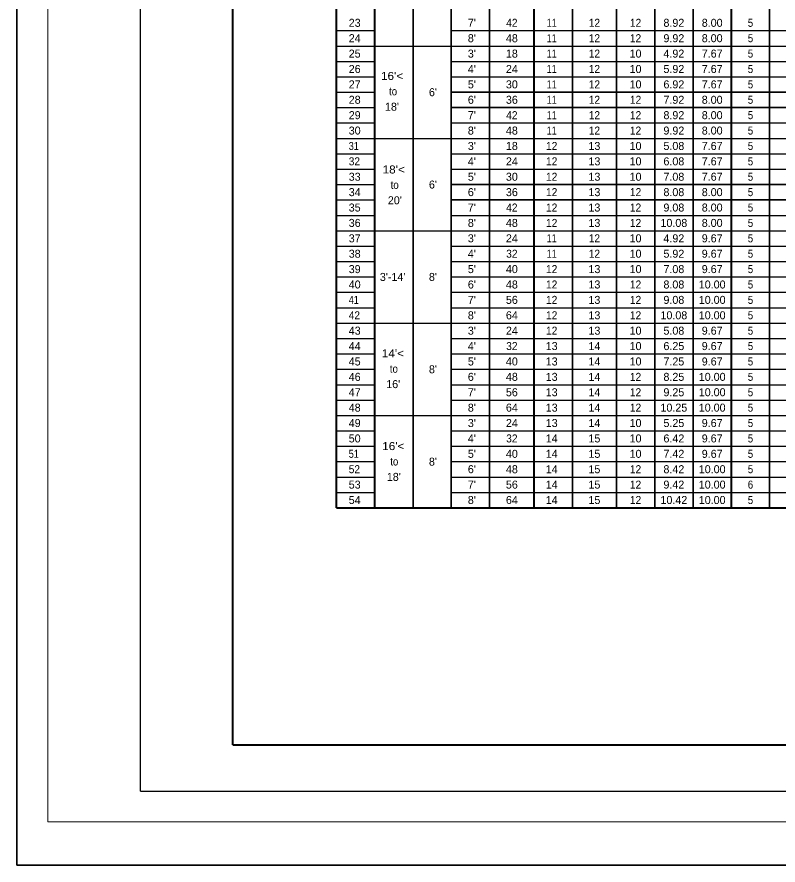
# Model space of a CAD drawing. Extents: x -66 to 305, y 432 to 707.
# Drawn here: x -65.5 to 58, y 432.4 to 570.2 of the extents above; entities that cross this region are included whole.
import ezdxf
from ezdxf.enums import TextEntityAlignment as Align

# ---------------------------------------------------------------- set-up
doc = ezdxf.new("R2010")
doc.units = 0
doc.header["$LTSCALE"] = 0.52
doc.layers.add('1', color=7, linetype='Continuous', lineweight=13)

msp = doc.modelspace()

# ---------------------------------------------------------------- linework, layer by layer
at = {"layer": '1'}
for q in [(-60.5089, 669.4281), (299.4911, 439.4281)]:
    msp.add_line((-60.5089, 439.4281), q, dxfattribs=at)
at = {"layer": '1', "lineweight": 40}
for p, q in [((-30.5089, 451.9281), (-30.5089, 656.9281)), ((-13.6839, 490.4389), (-13.6839, 647.9161)), ((-7.4639, 490.4389), (-7.4639, 641.4389)), ((18.4169, 490.4389), (18.4169, 641.4389)), ((50.4386, 490.4389), (50.4386, 641.4389)), ((-13.6839, 490.4389), (250.7446, 490.4389)), ((-30.5089, 451.9281), (294.4911, 451.9281))]:
    msp.add_line(p, q, dxfattribs=at)
at = {"layer": '1', "lineweight": 35}
for p, q in [((-1.2439, 490.4389), (-1.2439, 625.4389)), ((4.9761, 490.4389), (4.9761, 625.4389)), ((11.1961, 490.4389), (11.1961, 625.4389)), ((56.6586, 490.4389), (56.6586, 625.4389)), ((24.6369, 490.4389), (24.6369, 622.9389)), ((31.7786, 490.4389), (31.7786, 622.9389)), ((37.9986, 490.4389), (37.9986, 622.9389)), ((44.2186, 490.4389), (44.2186, 622.9389)), ((4.9761, 557.9389), (250.7446, 557.9389)), ((4.9761, 555.4389), (250.7446, 555.4389)), ((4.9761, 542.9389), (250.7446, 542.9389)), ((4.9761, 540.4389), (250.7446, 540.4389))]:
    msp.add_line(p, q, dxfattribs=at)
at = {"layer": '1', "lineweight": 25}
for p, q in [((-13.6839, 567.9389), (-7.4639, 567.9389)), ((4.9761, 567.9389), (250.7446, 567.9389)), ((-13.6839, 565.4389), (250.7446, 565.4389)), ((-13.6839, 562.9389), (-7.4639, 562.9389)), ((4.9761, 562.9389), (250.7446, 562.9389)), ((-13.6839, 560.4389), (-7.4639, 560.4389)), ((4.9761, 560.4389), (250.7446, 560.4389)), ((-13.6839, 557.9389), (-7.4639, 557.9389)), ((-13.6839, 555.4389), (-7.4639, 555.4389)), ((-13.6839, 552.9389), (-7.4639, 552.9389)), ((4.9761, 552.9389), (250.7446, 552.9389)), ((-13.6839, 550.4389), (250.7446, 550.4389)), ((-13.6839, 547.9389), (-7.4639, 547.9389)), ((4.9761, 547.9389), (250.7446, 547.9389)), ((-13.6839, 545.4389), (-7.4639, 545.4389)), ((4.9761, 545.4389), (250.7446, 545.4389)), ((-13.6839, 542.9389), (-7.4639, 542.9389)), ((-13.6839, 540.4389), (-7.4639, 540.4389)), ((-13.6839, 537.9389), (-7.4639, 537.9389)), ((4.9761, 537.9389), (250.7446, 537.9389)), ((-13.6839, 535.4389), (250.7446, 535.4389)), ((-13.6839, 532.9389), (-7.4639, 532.9389)), ((4.9761, 532.9389), (250.7446, 532.9389)), ((-13.6839, 530.4389), (-7.4639, 530.4389)), ((4.9761, 530.4389), (250.7446, 530.4389)), ((-13.6839, 527.9389), (-7.4639, 527.9389)), ((4.9761, 527.9389), (250.7446, 527.9389)), ((4.9761, 527.9389), (244.3786, 527.9389)), ((-13.6839, 525.4389), (-7.4639, 525.4389)), ((4.9761, 525.4389), (250.7446, 525.4389)), ((-13.6839, 522.9389), (-7.4639, 522.9389)), ((4.9761, 522.9389), (250.7446, 522.9389)), ((-13.6839, 520.4389), (250.7446, 520.4389)), ((-13.6839, 517.9389), (-7.4639, 517.9389)), ((4.9761, 517.9389), (250.7446, 517.9389)), ((-13.6839, 515.4389), (-7.4639, 515.4389)), ((4.9761, 515.4389), (250.7446, 515.4389)), ((-13.6839, 512.9389), (-7.4639, 512.9389)), ((4.9761, 512.9389), (250.7446, 512.9389)), ((-13.6839, 510.4389), (-7.4639, 510.4389)), ((4.9761, 510.4389), (250.7446, 510.4389)), ((-13.6839, 507.9389), (-7.4639, 507.9389)), ((4.9761, 507.9389), (250.7446, 507.9389)), ((-13.6839, 505.4389), (250.7446, 505.4389)), ((-13.6839, 502.9389), (-7.4639, 502.9389)), ((4.9761, 502.9389), (250.7446, 502.9389)), ((-13.6839, 500.4389), (-7.4639, 500.4389)), ((4.9761, 500.4389), (250.7446, 500.4389)), ((-13.6839, 497.9389), (-7.4639, 497.9389)), ((4.9761, 497.9389), (250.7446, 497.9389)), ((-13.6839, 495.4389), (-7.4639, 495.4389)), ((4.9761, 495.4389), (250.7446, 495.4389)), ((-13.6839, 492.9389), (-7.4639, 492.9389)), ((4.9761, 492.9389), (250.7446, 492.9389)), ((-45.5089, 444.4281), (299.4911, 444.4281))]:
    msp.add_line(p, q, dxfattribs=at)
at = {"layer": '1', "lineweight": 35}
msp.add_lwpolyline([(-65.5417, 432.4247), (304.5261, 432.4247), (304.5261, 706.6509), (-65.5417, 706.6509)], close=True, dxfattribs=at)
at = {"layer": '1', "lineweight": 25}
msp.add_lwpolyline([(-45.5089, 444.4281), (-45.5089, 664.4281), (299.4911, 664.4281)], dxfattribs=at)

# ---------------------------------------------------------------- texts
at = {"layer": '1'}
for s, p in [('23', (-11.6789, 568.5598)), ('24', (-11.6789, 566.0598)), ('25', (-11.6789, 563.5598)), ('26', (-11.6789, 561.0598)), ('27', (-11.6789, 558.5598)), ("6'", (1.3419, 557.2889)), ('28', (-11.6789, 556.0598)), ("18'", (-5.7886, 554.9294)), ('29', (-11.6789, 553.5598)), ('30', (-11.6789, 551.0598)), ('33', (-11.6789, 543.5598)), ("6'", (1.3419, 542.2889)), ('34', (-11.6789, 541.0598)), ("20'", (-5.3285, 539.7367)), ('35', (-11.6789, 538.5598)), ('36', (-11.6789, 536.0598)), ('37', (-11.6789, 533.5598)), ('38', (-11.6789, 531.0598)), ('39', (-11.6789, 528.5598)), ("3'-14'", (-6.6206, 527.2889)), ("8'", (1.3419, 527.2889)), ('40', (-11.6789, 526.0598)), ('43', (-11.6789, 518.5598)), ('44', (-11.6789, 516.0598)), ('45', (-11.6789, 513.5598)), ('46', (-11.6789, 511.0598)), ("8'", (1.3419, 512.2889)), ("16'", (-5.5912, 509.8773)), ('47', (-11.6789, 508.5598)), ('48', (-11.6789, 506.0598)), ('49', (-11.6789, 503.5598)), ('50', (-11.6789, 501.0598)), ("8'", (1.3419, 497.2889)), ("18'", (-5.4927, 494.816)), ('53', (-11.6789, 493.5598)), ('54', (-11.6789, 491.0598))]:
    msp.add_text(s, height=1.3, dxfattribs=at).set_placement(p)
for s, p in [("7'", (8.3087, 568.5598)), ('8.92', (41.1086, 568.5598)), ('8.00', (47.3286, 568.5598)), ("8'", (8.3087, 566.0598)), ('48', (14.8064, 566.0598)), ('9.92', (41.1086, 566.0598)), ('8.00', (47.3286, 566.0598)), ("3'", (8.3087, 563.5598)), ('18', (14.8064, 563.5598)), ('10', (34.8885, 563.5598)), ('4.92', (41.1086, 563.5598)), ('7.67', (47.3286, 563.5598)), ("4'", (8.3087, 561.0598)), ('24', (14.8067, 561.0598)), ('10', (34.8885, 561.0598)), ('5.92', (41.1086, 561.0598)), ('7.67', (47.3286, 561.0598)), ("5'", (8.3087, 558.5598)), ('30', (14.806, 558.5598)), ('10', (34.8885, 558.5598)), ('6.92', (41.1086, 558.5598)), ('7.67', (47.3286, 558.5598)), ("6'", (8.3087, 556.0598)), ('36', (14.8065, 556.0598)), ('7.92', (41.1086, 556.0598)), ('8.00', (47.3286, 556.0598)), ("7'", (8.3087, 553.5598)), ('8.92', (41.1086, 553.5598)), ('8.00', (47.3286, 553.5598)), ("8'", (8.3087, 551.0598)), ('48', (14.8064, 551.0598)), ('9.92', (41.1086, 551.0598)), ('8.00', (47.3286, 551.0598)), ("3'", (8.3087, 548.5598)), ('18', (14.8064, 548.5598)), ('13', (28.2075, 548.5598)), ('10', (34.8885, 548.5598)), ('5.08', (41.109, 548.5598)), ('7.67', (47.3286, 548.5598)), ("4'", (8.3087, 546.0598)), ('24', (14.8067, 546.0598)), ('13', (28.2075, 546.0598)), ('10', (34.8885, 546.0598)), ('6.08', (41.109, 546.0598)), ('7.67', (47.3286, 546.0598)), ("5'", (8.3087, 543.5598)), ('30', (14.806, 543.5598)), ('13', (28.2075, 543.5598)), ('10', (34.8885, 543.5598)), ('7.08', (41.109, 543.5598)), ('7.67', (47.3286, 543.5598)), ("6'", (8.3087, 541.0598)), ('36', (14.8065, 541.0598)), ('13', (28.2075, 541.0598)), ('8.08', (41.109, 541.0598)), ('8.00', (47.3286, 541.0598)), ("7'", (8.3087, 538.5598)), ('13', (28.2075, 538.5598)), ('9.08', (41.109, 538.5598)), ('8.00', (47.3286, 538.5598)), ("8'", (8.3087, 536.0598)), ('48', (14.8064, 536.0598)), ('13', (28.2075, 536.0598)), ('10.08', (41.1088, 536.0598)), ('8.00', (47.3286, 536.0598)), ("3'", (8.3087, 533.5598)), ('24', (14.8067, 533.5598)), ('10', (34.8885, 533.5598)), ('4.92', (41.1086, 533.5598)), ('9.67', (47.3286, 533.5598)), ("4'", (8.3087, 531.0598)), ('10', (34.8885, 531.0598)), ('5.92', (41.1086, 531.0598)), ('9.67', (47.3286, 531.0598)), ("5'", (8.3087, 528.5598)), ('40', (14.806, 528.5598)), ('13', (28.2075, 528.5598)), ('10', (34.8885, 528.5598)), ('7.08', (41.109, 528.5598)), ('9.67', (47.3286, 528.5598)), ("6'", (8.3087, 526.0598)), ('48', (14.8064, 526.0598)), ('13', (28.2075, 526.0598)), ('8.08', (41.109, 526.0598)), ('10.00', (47.3284, 526.0598)), ("7'", (8.3087, 523.5598)), ('56', (14.8065, 523.5598)), ('13', (28.2075, 523.5598)), ('9.08', (41.109, 523.5598)), ('10.00', (47.3284, 523.5598)), ("8'", (8.3087, 521.0598)), ('64', (14.8067, 521.0598)), ('13', (28.2075, 521.0598)), ('10.08', (41.1088, 521.0598)), ('10.00', (47.3284, 521.0598)), ("3'", (8.3087, 518.5598)), ('24', (14.8067, 518.5598)), ('13', (28.2075, 518.5598)), ('10', (34.8885, 518.5598)), ('5.08', (41.109, 518.5598)), ('9.67', (47.3286, 518.5598)), ("4'", (8.3087, 516.0598)), ('13', (21.2717, 516.0598)), ('14', (28.2084, 516.0598)), ('10', (34.8885, 516.0598)), ('6.25', (41.1092, 516.0598)), ('9.67', (47.3286, 516.0598)), ("5'", (8.3087, 513.5598)), ('40', (14.806, 513.5598)), ('13', (21.2717, 513.5598)), ('14', (28.2084, 513.5598)), ('10', (34.8885, 513.5598)), ('7.25', (41.1092, 513.5598)), ('9.67', (47.3286, 513.5598)), ("6'", (8.3087, 511.0598)), ('48', (14.8064, 511.0598)), ('13', (21.2717, 511.0598)), ('8.25', (41.1092, 511.0598)), ('10.00', (47.3284, 511.0598)), ('14', (28.2084, 511.0598)), ("7'", (8.3087, 508.5598)), ('56', (14.8065, 508.5598)), ('13', (21.2717, 508.5598)), ('14', (28.2084, 508.5598)), ('9.25', (41.1092, 508.5598)), ('10.00', (47.3284, 508.5598)), ("8'", (8.3087, 506.0598)), ('64', (14.8067, 506.0598)), ('13', (21.2717, 506.0598)), ('14', (28.2084, 506.0598)), ('10.25', (41.1081, 506.0598)), ('10.00', (47.3284, 506.0598)), ("3'", (8.3087, 503.5598)), ('24', (14.8067, 503.5598)), ('13', (21.2717, 503.5598)), ('14', (28.2084, 503.5598)), ('10', (34.8885, 503.5598)), ('5.25', (41.1092, 503.5598)), ('9.67', (47.3286, 503.5598)), ("4'", (8.3087, 501.0598)), ('14', (21.2725, 501.0598)), ('15', (28.2083, 501.0598)), ('10', (34.8885, 501.0598)), ('6.42', (41.1086, 501.0598)), ('9.67', (47.3286, 501.0598)), ("5'", (8.3087, 498.5598)), ('40', (14.806, 498.5598)), ('14', (21.2725, 498.5598)), ('15', (28.2083, 498.5598)), ('10', (34.8885, 498.5598)), ('7.42', (41.1086, 498.5598)), ('9.67', (47.3286, 498.5598)), ("6'", (8.3087, 496.0598)), ('48', (14.8064, 496.0598)), ('14', (21.2725, 496.0598)), ('15', (28.2083, 496.0598)), ('8.42', (41.1086, 496.0598)), ('10.00', (47.3284, 496.0598)), ("7'", (8.3087, 493.5598)), ('56', (14.8065, 493.5598)), ('14', (21.2725, 493.5598)), ('15', (28.2083, 493.5598)), ('9.42', (41.1086, 493.5598)), ('10.00', (47.3284, 493.5598)), ("8'", (8.3087, 491.0598)), ('64', (14.8067, 491.0598)), ('14', (21.2725, 491.0598)), ('15', (28.2083, 491.0598)), ('10.42', (41.1084, 491.0598)), ('10.00', (47.3284, 491.0598))]:
    msp.add_text(s, height=1.3, dxfattribs=at).set_placement(p, align=Align.CENTER)
for s, width, p in [('42', 0.95, (14.806, 568.5598)), ('11', 0.85, (21.2722, 568.5598)), ('12', 0.95, (28.2077, 568.5598)), ('12', 0.95, (34.8885, 568.5598)), ('5', 0.9, (53.5485, 568.5598)), ('11', 0.85, (21.2722, 566.0598)), ('12', 0.95, (28.2077, 566.0598)), ('12', 0.95, (34.8885, 566.0598)), ('5', 0.9, (53.5485, 566.0598)), ('11', 0.85, (21.2722, 563.5598)), ('12', 0.95, (28.2077, 563.5598)), ('5', 0.9, (53.5485, 563.5598)), ('11', 0.85, (21.2722, 561.0598)), ('12', 0.95, (28.2077, 561.0598)), ('5', 0.9, (53.5485, 561.0598)), ('11', 0.85, (21.2722, 558.5598)), ('12', 0.95, (28.2077, 558.5598)), ('5', 0.9, (53.5485, 558.5598)), ('11', 0.85, (21.2722, 556.0598)), ('12', 0.95, (28.2077, 556.0598)), ('12', 0.95, (34.8885, 556.0598)), ('5', 0.9, (53.5485, 556.0598)), ('42', 0.95, (14.806, 553.5598)), ('11', 0.85, (21.2722, 553.5598)), ('12', 0.95, (28.2077, 553.5598)), ('12', 0.95, (34.8885, 553.5598)), ('5', 0.9, (53.5485, 553.5598)), ('11', 0.85, (21.2722, 551.0598)), ('12', 0.95, (28.2077, 551.0598)), ('12', 0.95, (34.8885, 551.0598)), ('5', 0.9, (53.5485, 551.0598)), ('12', 0.95, (21.2719, 548.5598)), ('5', 0.9, (53.5485, 548.5598)), ('12', 0.95, (21.2719, 546.0598)), ('5', 0.9, (53.5485, 546.0598)), ('12', 0.95, (21.2719, 543.5598)), ('5', 0.9, (53.5485, 543.5598)), ('12', 0.95, (21.2719, 541.0598)), ('12', 0.95, (34.8885, 541.0598)), ('5', 0.9, (53.5485, 541.0598)), ('42', 0.95, (14.806, 538.5598)), ('12', 0.95, (21.2719, 538.5598)), ('12', 0.95, (34.8885, 538.5598)), ('5', 0.9, (53.5485, 538.5598)), ('12', 0.95, (21.2719, 536.0598)), ('12', 0.95, (34.8885, 536.0598)), ('5', 0.9, (53.5485, 536.0598)), ('11', 0.85, (21.2722, 533.5598)), ('12', 0.95, (28.2077, 533.5598)), ('5', 0.9, (53.5485, 533.5598)), ('32', 0.95, (14.806, 531.0598)), ('11', 0.85, (21.2722, 531.0598)), ('12', 0.95, (28.2077, 531.0598)), ('5', 0.9, (53.5485, 531.0598)), ('12', 0.95, (21.2719, 528.5598)), ('5', 0.9, (53.5485, 528.5598)), ('12', 0.95, (21.2719, 526.0598)), ('12', 0.95, (34.8885, 526.0598)), ('5', 0.9, (53.5485, 526.0598)), ('12', 0.95, (21.2719, 523.5598)), ('12', 0.95, (34.8885, 523.5598)), ('5', 0.9, (53.5485, 523.5598)), ('12', 0.95, (21.2719, 521.0598)), ('12', 0.95, (34.8885, 521.0598)), ('5', 0.9, (53.5485, 521.0598)), ('12', 0.95, (21.2719, 518.5598)), ('5', 0.9, (53.5485, 518.5598)), ('32', 0.95, (14.806, 516.0598)), ('5', 0.9, (53.5485, 516.0598)), ('5', 0.9, (53.5485, 513.5598)), ('12', 0.95, (34.8885, 511.0598)), ('5', 0.9, (53.5485, 511.0598)), ('12', 0.95, (34.8885, 508.5598)), ('5', 0.9, (53.5485, 508.5598)), ('12', 0.95, (34.8885, 506.0598)), ('5', 0.9, (53.5485, 506.0598)), ('5', 0.9, (53.5485, 503.5598)), ('32', 0.95, (14.806, 501.0598)), ('5', 0.9, (53.5485, 501.0598)), ('5', 0.9, (53.5485, 498.5598)), ('12', 0.95, (34.8885, 496.0598)), ('5', 0.9, (53.5485, 496.0598)), ('12', 0.95, (34.8885, 493.5598)), ('6', 0.9, (53.5485, 493.5598)), ('12', 0.95, (34.8885, 491.0598)), ('5', 0.9, (53.5485, 491.0598))]:
    msp.add_text(s, height=1.3, dxfattribs=dict(at, width=width)).set_placement(p, align=Align.CENTER)
for s, width, p in [("16'<", 1.1, (-6.4456, 559.9294)), ('to', 0.9, (-5.1312, 557.4294)), ('31', 0.85, (-11.6789, 548.5598)), ('32', 0.95, (-11.6789, 546.0598)), ("18'<", 1.1, (-6.1827, 544.7367)), ('to', 0.9, (-4.8683, 542.2367)), ('41', 0.85, (-11.6789, 523.5598)), ('42', 0.95, (-11.6789, 521.0598)), ("14'<", 1.1, (-6.3141, 514.8773)), ('to', 0.9, (-4.9997, 512.3773)), ("16'<", 1.1, (-6.2483, 499.816)), ('51', 0.85, (-11.6789, 498.5598)), ('52', 0.95, (-11.6789, 496.0598)), ('to', 0.9, (-4.934, 497.316))]:
    msp.add_text(s, height=1.3, dxfattribs=dict(at, width=width)).set_placement(p)

doc.saveas('drawing.dxf')
